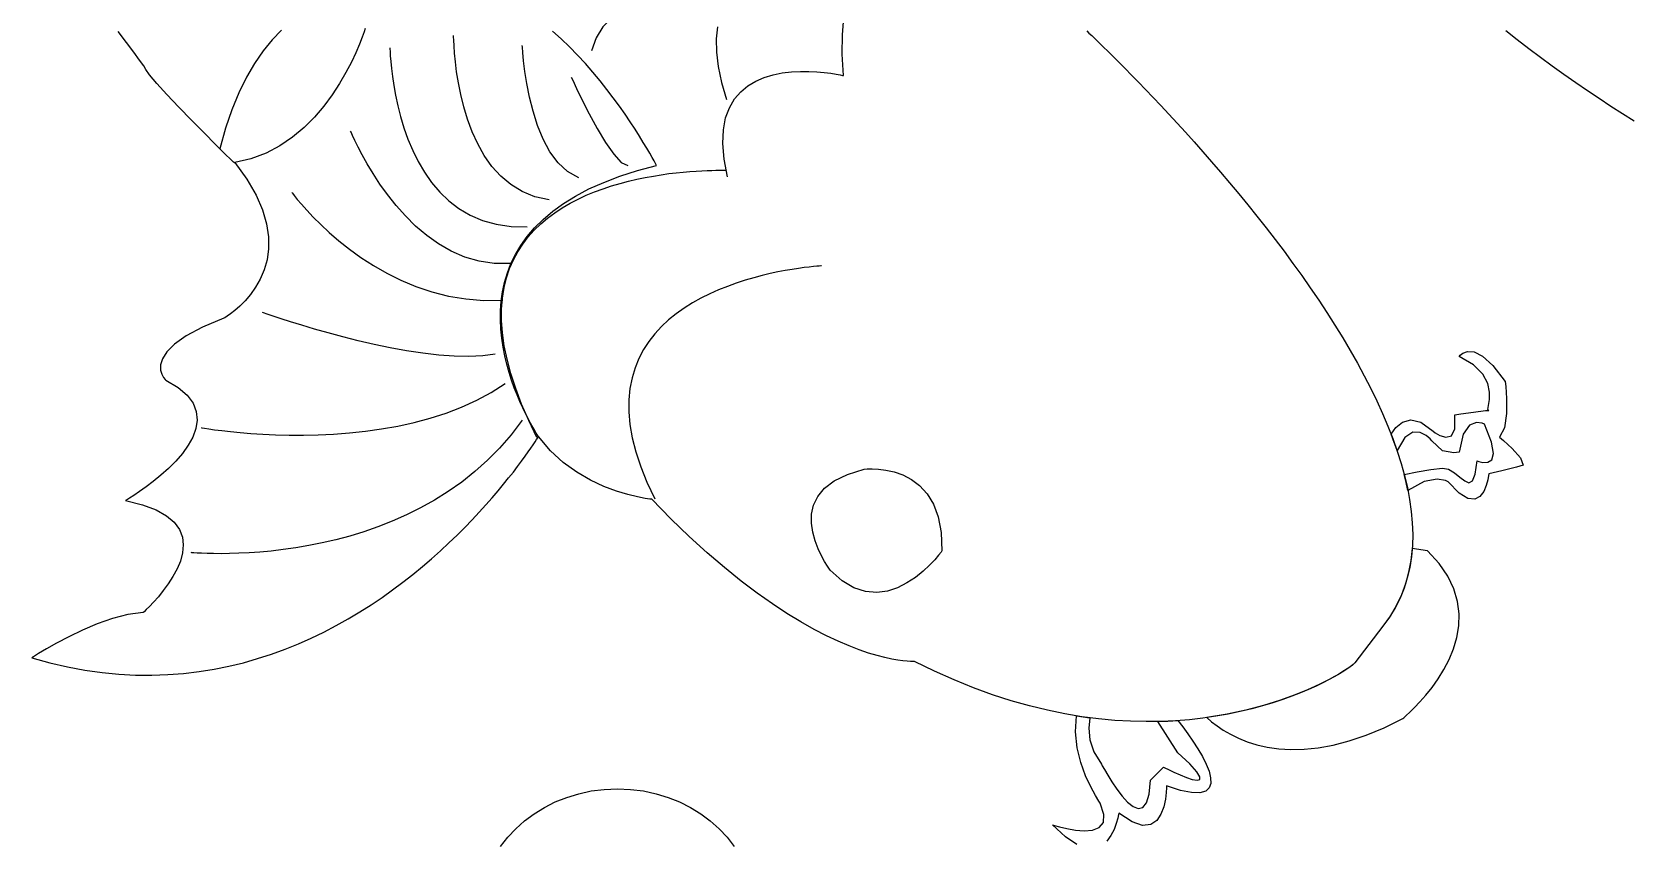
# Model space of a CAD drawing. Extents: x 40 to 170, y 25 to 272.
# Drawn here: x 74.72 to 98.24, y 102.45 to 114.38 of the extents above; entities that cross this region are included whole.
import ezdxf

# ---------------------------------------------------------------- set-up
doc = ezdxf.new("R2010")
doc.units = 0

msp = doc.modelspace()

# ---------------------------------------------------------------- linework, layer by layer
at = {"color": 250, "linetype": 'Continuous'}
for points in [[(84.9679, 114.8494), (84.945384, 114.853112), (84.881744, 114.86223), (84.782845, 114.87373), (84.654548, 114.884587), (84.502719, 114.891774), (84.333218, 114.892267), (84.151911, 114.883041), (83.964661, 114.86107), (83.77733, 114.823329), (83.595781, 114.766793), (83.42588, 114.688436), (83.273487, 114.585234), (83.144468, 114.45416), (83.044684, 114.292191), (82.98, 114.0963)], [(84.9837, 112.2382), (84.934067, 112.498916), (84.914875, 112.729678), (84.923379, 112.932226), (84.956833, 113.108299), (85.012493, 113.259638), (85.087613, 113.387981), (85.179448, 113.495068), (85.285253, 113.582639), (85.402283, 113.652433), (85.527793, 113.70619), (85.659037, 113.74565), (85.793271, 113.772552), (85.927749, 113.788636), (86.059727, 113.795641), (86.186458, 113.795306), (86.305198, 113.789373), (86.413203, 113.77958), (86.507725, 113.767666), (86.586021, 113.755371), (86.645346, 113.744436), (86.682954, 113.736599), (86.6961, 113.7336), (86.677325, 114.051435), (86.680073, 114.336787), (86.7025, 114.591342)], [(77.7138, 112.4495), (77.893548, 112.20223), (78.029316, 111.968933), (78.125192, 111.749627), (78.185262, 111.544333), (78.213613, 111.353068), (78.214333, 111.175852), (78.191509, 111.012704), (78.149227, 110.863643), (78.091575, 110.728688), (78.02264, 110.607857), (77.946508, 110.501171), (77.867267, 110.408648), (77.789003, 110.330307), (77.715805, 110.266167), (77.651758, 110.216248), (77.600951, 110.180567), (77.567469, 110.159145), (77.5554, 110.152), (77.236417, 110.017474), (76.996214, 109.888897), (76.824593, 109.767714), (76.711356, 109.655373), (76.646305, 109.553318), (76.619242, 109.462996), (76.619968, 109.385854), (76.638284, 109.323337), (76.663994, 109.276892), (76.686899, 109.247964), (76.6968, 109.238), (76.878648, 109.12939), (77.011358, 109.014693), (77.099422, 108.895276), (77.147334, 108.772505), (77.159588, 108.647748), (77.140678, 108.522371), (77.095097, 108.397743), (77.027339, 108.275228), (76.941898, 108.156196), (76.843267, 108.042012), (76.735939, 107.934044), (76.62441, 107.833658), (76.513171, 107.742222), (76.406717, 107.661103), (76.309542, 107.591667), (76.226139, 107.535282), (76.161002, 107.493314), (76.118624, 107.467131), (76.1035, 107.4581), (76.353726, 107.397696), (76.554216, 107.322951), (76.709109, 107.235879), (76.822545, 107.138491), (76.898664, 107.032801), (76.941604, 106.920821), (76.955504, 106.804563), (76.944505, 106.686041), (76.912746, 106.567266), (76.864366, 106.450251), (76.803504, 106.337009), (76.7343, 106.229552), (76.660894, 106.129893), (76.587424, 106.040045), (76.518029, 105.96202), (76.456851, 105.89783), (76.408027, 105.849488), (76.375697, 105.819008), (76.364, 105.8084), (76.138676, 105.775489), (75.909788, 105.716185), (75.683762, 105.63752), (75.467024, 105.546526), (75.266, 105.450237), (75.087116, 105.355686), (74.936798, 105.269903), (74.821472, 105.199923), (74.747564, 105.152778), (74.7215, 105.1355), (74.986667, 105.062791), (75.247825, 105.002979), (75.504929, 104.955609), (75.757935, 104.920227), (76.006797, 104.896378), (76.25147, 104.883606), (76.491909, 104.881458), (76.728068, 104.889477), (76.959903, 104.90721), (77.187368, 104.9342), (77.410418, 104.969995), (77.629008, 105.014137), (77.843092, 105.066173), (78.052626, 105.125648), (78.257565, 105.192107), (78.457863, 105.265095), (78.653475, 105.344156), (78.844356, 105.428837), (79.03046, 105.518682), (79.211743, 105.613237), (79.38816, 105.712046), (79.559665, 105.814655), (79.726212, 105.920608), (79.887758, 106.029451), (80.044257, 106.140729), (80.195663, 106.253988), (80.341931, 106.368771), (80.483016, 106.484625), (80.618874, 106.601094), (80.749459, 106.717723), (80.874725, 106.834059), (80.994628, 106.949645), (81.109122, 107.064027), (81.218162, 107.17675), (81.321704, 107.287359), (81.419701, 107.395399), (81.512109, 107.500415), (81.598883, 107.601953), (81.679977, 107.699558), (81.755346, 107.792774), (81.824945, 107.881147), (81.888729, 107.964222), (81.946653, 108.041544), (81.998671, 108.112658), (82.044739, 108.177109), (82.08481, 108.234443), (82.118841, 108.284204), (82.146786, 108.325937), (82.168599, 108.359189), (82.184236, 108.383503), (82.193652, 108.398425), (82.1968, 108.4035), (82.192839, 108.409482), (82.181492, 108.427074), (82.163567, 108.455748), (82.13987, 108.494975), (82.111206, 108.544225), (82.078382, 108.60297), (82.042205, 108.670681), (82.00348, 108.746829), (81.963015, 108.830884), (81.921614, 108.922318), (81.880085, 109.020602), (81.839234, 109.125207), (81.799867, 109.235604), (81.76279, 109.351263), (81.72881, 109.471657), (81.698732, 109.596255), (81.673364, 109.724529), (81.653511, 109.85595), (81.63998, 109.989989), (81.633577, 110.126117), (81.635109, 110.263805), (81.645381, 110.402524), (81.6652, 110.541745), (81.695372, 110.680939), (81.736703, 110.819577), (81.79, 110.95713), (81.856069, 111.093069), (81.935716, 111.226865), (82.029748, 111.357989), (82.138971, 111.485912), (82.264191, 111.610106), (82.406214, 111.73004), (82.565847, 111.845187), (82.743896, 111.955017), (82.941167, 112.059001), (83.158467, 112.156611), (83.396601, 112.247316), (83.656377, 112.330589), (83.9386, 112.4059), (83.93438, 112.41391), (83.921868, 112.43724), (83.901284, 112.474835), (83.872848, 112.525643), (83.836782, 112.58861), (83.793306, 112.662685), (83.742641, 112.746812), (83.685008, 112.83994), (83.620627, 112.941015), (83.549718, 113.048984), (83.472503, 113.162794), (83.389203, 113.281393), (83.300037, 113.403726), (83.205227, 113.528741), (83.104993, 113.655385), (82.999556, 113.782604), (82.889136, 113.909346), (82.773955, 114.034557), (82.654233, 114.157184), (82.53019, 114.276175), (82.402047, 114.390476)], [(79.640524, 114.427718), (79.623795, 114.377368), (79.595358, 114.298388), (79.554759, 114.194821), (79.501545, 114.070707), (79.435263, 113.930086), (79.355457, 113.777), (79.261674, 113.615489), (79.153461, 113.449595), (79.030364, 113.283356), (78.891928, 113.120816), (78.737701, 112.966013), (78.567228, 112.82299), (78.380055, 112.695786), (78.175728, 112.588442), (77.953795, 112.505), (77.7138, 112.4495), (77.7234, 112.4372), (77.6982, 112.4534), (77.663901, 112.487225), (77.570486, 112.579758), (77.432177, 112.71759), (77.263195, 112.887307), (77.077762, 113.0755), (76.890101, 113.268757), (76.714432, 113.453666), (76.564978, 113.616818), (76.45596, 113.744799), (76.4016, 113.8242), (76.37126, 113.874829), (76.31097, 113.960493), (76.225033, 114.076865), (76.11775, 114.219616), (75.993423, 114.384418)], [(78.403417, 114.405069), (78.266663, 114.260318), (78.134693, 114.09654), (78.008431, 113.912664), (77.888801, 113.707619), (77.776729, 113.480332), (77.673138, 113.229731), (77.578954, 112.954744), (77.4951, 112.6543)], [(79.640524, 114.427718), (79.623795, 114.377368), (79.595358, 114.298388), (79.554759, 114.194821), (79.501545, 114.070707), (79.435263, 113.930086), (79.355457, 113.777), (79.261674, 113.615489), (79.153461, 113.449595), (79.030364, 113.283356), (78.891928, 113.120816), (78.737701, 112.966013), (78.567228, 112.82299), (78.380055, 112.695786), (78.175728, 112.588442), (77.953795, 112.505), (77.7138, 112.4495)], [(82.3549, 111.9006), (82.143646, 111.945671), (81.954607, 112.021248), (81.786549, 112.123565), (81.638239, 112.248856), (81.508442, 112.393356), (81.395924, 112.553298), (81.299451, 112.724917), (81.217787, 112.904447), (81.149701, 113.088122), (81.093956, 113.272177), (81.049319, 113.452846), (81.014555, 113.626363), (80.988431, 113.788962), (80.969713, 113.936877), (80.957165, 114.066343), (80.949554, 114.173594), (80.945646, 114.254865), (80.944206, 114.306389), (80.944, 114.3244)], [(90.284535, 114.39267), (90.317103, 114.361904), (90.358152, 114.322853), (90.407314, 114.275743), (90.464221, 114.220799), (90.528506, 114.158247), (90.599799, 114.088313), (90.677734, 114.011222), (90.761941, 113.927201), (90.852053, 113.836474), (90.947702, 113.739268), (91.048519, 113.635808), (91.154137, 113.52632), (91.264188, 113.41103), (91.378303, 113.290163), (91.496114, 113.163946), (91.617253, 113.032603), (91.741353, 112.896361), (91.868044, 112.755444), (91.99696, 112.61008), (92.127732, 112.460494), (92.259992, 112.30691), (92.393371, 112.149556), (92.527502, 111.988657), (92.662017, 111.824438), (92.796547, 111.657125), (92.930725, 111.486944), (93.064183, 111.314121), (93.196551, 111.138881), (93.327463, 110.96145), (93.456551, 110.782053), (93.583445, 110.600917), (93.707779, 110.418267), (93.829183, 110.234329), (93.947291, 110.049329), (94.061733, 109.863492), (94.172142, 109.677043), (94.27815, 109.49021), (94.379388, 109.303216), (94.475489, 109.116289), (94.566084, 108.929653), (94.650806, 108.743535), (94.729286, 108.55816), (94.801157, 108.373754), (94.866049, 108.190543), (94.923596, 108.008752), (94.973429, 107.828607), (95.01518, 107.650333), (95.04848, 107.474157), (95.072963, 107.300304), (95.088259, 107.129), (95.094001, 106.960471), (95.08982, 106.794941), (95.075349, 106.632638), (95.050219, 106.473786), (95.014063, 106.318612), (94.966512, 106.16734), (94.907199, 106.020198), (94.835754, 105.87741), (94.75181, 105.739202), (94.655, 105.6058), (94.2392, 105.0616), (94.227381, 105.04914), (94.205072, 105.030313), (94.172431, 105.005706), (94.129615, 104.975911), (94.076782, 104.941516), (94.014089, 104.903112), (93.941695, 104.861287), (93.859757, 104.816632), (93.768433, 104.769736), (93.66788, 104.721188), (93.558257, 104.671578), (93.43972, 104.621496), (93.312429, 104.571532), (93.176539, 104.522274), (93.03221, 104.474313), (92.879599, 104.428238), (92.718864, 104.384638), (92.550161, 104.344104), (92.37365, 104.307225), (92.189488, 104.27459), (91.997831, 104.24679), (91.79884, 104.224412), (91.59267, 104.208049), (91.379479, 104.198288), (91.159427, 104.195719), (90.932669, 104.200932), (90.699364, 104.214517), (90.459669, 104.237063), (90.213743, 104.26916), (89.961742, 104.311398), (89.703826, 104.364365), (89.44015, 104.428652), (89.170874, 104.504848), (88.896155, 104.593542), (88.61615, 104.695325), (88.331017, 104.810786), (88.040915, 104.940515), (87.746, 105.0851), (87.738855, 105.08478), (87.717578, 105.084512), (87.682401, 105.085332), (87.63356, 105.08828), (87.571289, 105.094392), (87.495822, 105.104706), (87.407393, 105.120259), (87.306236, 105.14209), (87.192587, 105.171235), (87.066678, 105.208732), (86.928745, 105.255619), (86.779022, 105.312933), (86.617743, 105.381713), (86.445142, 105.462994), (86.261454, 105.557816), (86.066912, 105.667215), (85.861751, 105.79223), (85.646206, 105.933897), (85.420511, 106.093255), (85.184899, 106.27134), (84.939606, 106.469191), (84.684865, 106.687845), (84.420911, 106.928339), (84.147978, 107.191712), (83.8663, 107.479), (83.840994, 107.481863), (83.769679, 107.492363), (83.65926, 107.513366), (83.516643, 107.547739), (83.348732, 107.598348), (83.162434, 107.668061), (82.964652, 107.759743), (82.762293, 107.876262), (82.562261, 108.020483), (82.371462, 108.195273), (82.1968, 108.4035), (82.192839, 108.409482), (82.181492, 108.427074), (82.163567, 108.455748), (82.13987, 108.494975), (82.111206, 108.544225), (82.078382, 108.60297), (82.042205, 108.670681), (82.00348, 108.746829), (81.963015, 108.830884), (81.921614, 108.922318), (81.880085, 109.020602), (81.839234, 109.125207), (81.799867, 109.235604), (81.76279, 109.351263), (81.72881, 109.471657), (81.698732, 109.596255), (81.673364, 109.724529), (81.653511, 109.85595), (81.63998, 109.989989), (81.633577, 110.126117), (81.635109, 110.263805), (81.645381, 110.402524), (81.6652, 110.541745), (81.695372, 110.680939), (81.736703, 110.819577), (81.79, 110.95713), (81.856069, 111.093069), (81.935716, 111.226865), (82.029748, 111.357989), (82.138971, 111.485912), (82.264191, 111.610106), (82.406214, 111.73004), (82.565847, 111.845187), (82.743896, 111.955017), (82.941167, 112.059001), (83.158467, 112.156611), (83.396601, 112.247316), (83.656377, 112.330589), (83.9386, 112.4059), (83.93438, 112.41391), (83.921868, 112.43724), (83.901284, 112.474835), (83.872848, 112.525643), (83.836782, 112.58861), (83.793306, 112.662685), (83.742641, 112.746812), (83.685008, 112.83994), (83.620627, 112.941015), (83.549718, 113.048984), (83.472503, 113.162794), (83.389203, 113.281393), (83.300037, 113.403726), (83.205227, 113.528741), (83.104993, 113.655385), (82.999556, 113.782604), (82.889136, 113.909346), (82.773955, 114.034557), (82.654233, 114.157184), (82.53019, 114.276175), (82.402047, 114.390476)], [(84.836816, 114.454569), (84.8199, 114.276775), (84.823284, 114.081038), (84.848614, 113.866523), (84.897537, 113.632389), (84.9717, 113.3778)], [(96.469118, 114.397946), (96.637946, 114.26445), (96.808241, 114.133301), (96.979741, 114.004538), (97.152183, 113.878199), (97.325305, 113.754322), (97.498845, 113.632945), (97.672541, 113.514107), (97.846132, 113.397847), (98.019353, 113.284201), (98.191945, 113.173209), (98.363644, 113.064909)], [(80.0034, 114.1436), (80.003727, 114.129866), (80.005262, 114.090255), (80.008837, 114.027154), (80.015286, 113.94295), (80.02544, 113.840028), (80.040131, 113.720777), (80.060192, 113.587582), (80.086456, 113.44283), (80.119753, 113.288908), (80.160917, 113.128202), (80.210781, 112.9631), (80.270175, 112.795988), (80.339933, 112.629252), (80.420887, 112.465279), (80.513869, 112.306456), (80.619711, 112.15517), (80.739246, 112.013808), (80.873306, 111.884755), (81.022724, 111.770398), (81.188331, 111.673125), (81.370959, 111.595322), (81.571442, 111.539376), (81.790612, 111.507673), (82.0293, 111.5026)], [(82.789, 112.2262), (82.625605, 112.316004), (82.484933, 112.446316), (82.365302, 112.608835), (82.265036, 112.795264), (82.182453, 112.997302), (82.115875, 113.206652), (82.063622, 113.415014), (82.024015, 113.614089), (81.995376, 113.795578), (81.976024, 113.951183), (81.96428, 114.072604), (81.958465, 114.151543), (81.9569, 114.1797)], [(82.6805, 113.7094), (82.700696, 113.66474), (82.756323, 113.545049), (82.839937, 113.371767), (82.944094, 113.166328), (83.06135, 112.950172), (83.184263, 112.744733), (83.305388, 112.571451), (83.417281, 112.45176), (83.5125, 112.4071)], [(81.776, 110.96), (81.541827, 110.960289), (81.319205, 110.99295), (81.108259, 111.054281), (80.909116, 111.140579), (80.721903, 111.248143), (80.546747, 111.373269), (80.383774, 111.512256), (80.233111, 111.6614), (80.094885, 111.816999), (79.969222, 111.975351), (79.856249, 112.132754), (79.756092, 112.285505), (79.668879, 112.429901), (79.594735, 112.562241), (79.533788, 112.678821), (79.486165, 112.775939), (79.451991, 112.849894), (79.431394, 112.896981), (79.4245, 112.9135)], [(82.174, 108.3914), (82.05184, 108.643597), (81.94722, 108.884827), (81.859494, 109.115332), (81.788021, 109.335356), (81.732154, 109.545143), (81.691252, 109.744935), (81.66467, 109.934976), (81.651764, 110.11551), (81.651891, 110.28678), (81.664407, 110.449029), (81.688668, 110.6025), (81.72403, 110.747438), (81.769849, 110.884084), (81.825482, 111.012684), (81.890286, 111.13348), (81.963615, 111.246715), (82.044826, 111.352633), (82.133277, 111.451477), (82.228322, 111.543491), (82.329318, 111.628919), (82.435621, 111.708002), (82.546588, 111.780985), (82.661575, 111.848112), (82.779938, 111.909625), (82.901032, 111.965768), (83.024215, 112.016784), (83.148843, 112.062917), (83.274272, 112.104411), (83.399857, 112.141507), (83.524956, 112.174451), (83.648924, 112.203485), (83.771119, 112.228852), (83.890895, 112.250796), (84.007609, 112.269561), (84.120617, 112.285389), (84.229277, 112.298525), (84.332943, 112.309211), (84.430972, 112.317691), (84.52272, 112.324208), (84.607544, 112.329006), (84.6848, 112.332329), (84.753843, 112.334418), (84.814031, 112.335518), (84.864719, 112.335873), (84.905264, 112.335725), (84.935021, 112.335318), (84.953348, 112.334895), (84.9596, 112.3347)], [(78.5563, 112.0091), (78.565453, 111.996786), (78.592621, 111.9616), (78.637372, 111.906173), (78.69927, 111.833137), (78.777881, 111.745123), (78.872772, 111.644765), (78.983509, 111.534692), (79.109657, 111.417538), (79.250782, 111.295934), (79.40645, 111.172513), (79.576227, 111.049904), (79.759679, 110.930742), (79.956372, 110.817656), (80.165872, 110.71328), (80.387744, 110.620245), (80.621554, 110.541183), (80.866869, 110.478726), (81.123255, 110.435505), (81.390276, 110.414152), (81.6675, 110.4173)], [(86.3705, 110.9238), (86.362602, 110.923325), (86.33957, 110.921712), (86.302394, 110.91868), (86.252068, 110.913946), (86.189582, 110.907229), (86.115927, 110.898248), (86.032097, 110.886719), (85.939082, 110.872362), (85.837874, 110.854895), (85.729464, 110.834036), (85.614845, 110.809503), (85.495008, 110.781015), (85.370944, 110.748289), (85.243646, 110.711044), (85.114105, 110.668998), (84.983312, 110.621869), (84.85226, 110.569376), (84.721939, 110.511237), (84.593342, 110.44717), (84.467461, 110.376893), (84.345286, 110.300124), (84.227809, 110.216582), (84.116023, 110.125985), (84.010919, 110.028051), (83.913488, 109.922498), (83.824722, 109.809044), (83.745613, 109.687409), (83.677153, 109.557309), (83.620333, 109.418464), (83.576144, 109.270591), (83.545579, 109.113409), (83.529629, 108.946635), (83.529286, 108.769989), (83.545541, 108.583188), (83.579386, 108.38595), (83.631813, 108.177995), (83.703813, 107.959039), (83.796378, 107.728801), (83.9105, 107.487)], [(81.559, 109.6214), (81.372512, 109.595581), (81.169252, 109.585553), (80.95229, 109.58967), (80.724695, 109.606287), (80.489537, 109.633758), (80.249885, 109.670437), (80.00881, 109.71468), (79.769381, 109.76484), (79.534667, 109.819272), (79.307738, 109.876329), (79.091664, 109.934368), (78.889515, 109.991741), (78.704359, 110.046803), (78.539267, 110.097909), (78.397309, 110.143414), (78.281553, 110.181671), (78.19507, 110.211034), (78.140929, 110.229859), (78.1222, 110.2365)], [(94.7755, 108.4395), (94.845743, 108.538278), (94.94171, 108.617937), (95.064594, 108.652447), (95.215593, 108.615778), (95.3959, 108.4819), (95.424718, 108.461609), (95.495211, 108.422407), (95.583438, 108.3968), (95.665456, 108.417293), (95.717324, 108.516391), (95.7151, 108.7266), (95.803702, 108.739566), (95.993038, 108.7665), (96.168405, 108.789459), (96.2151, 108.7905), (96.203362, 108.805577), (96.212812, 108.861298), (96.226744, 108.949436), (96.22845, 109.061763), (96.201225, 109.19005), (96.128362, 109.32607), (95.993156, 109.461596), (95.7789, 109.5884), (95.792609, 109.60406), (95.83386, 109.635534), (95.90284, 109.65956), (95.999737, 109.65288), (96.124738, 109.592234), (96.27803, 109.45436), (96.4598, 109.216), (96.467289, 109.14408), (96.478862, 108.967472), (96.478182, 108.744904), (96.448907, 108.535104), (96.3747, 108.3968), (96.434045, 108.346934), (96.562213, 108.22925), (96.684398, 108.091616), (96.7258, 107.9819), (96.62413, 107.95353), (96.40897, 107.896804), (96.2151, 107.8543), (96.212182, 107.828921), (96.201211, 107.764752), (96.178859, 107.679741), (96.141798, 107.591839), (96.086702, 107.518995), (96.010241, 107.479159), (95.909089, 107.490282), (95.779918, 107.570312), (95.6194, 107.7372), (95.575897, 107.7552), (95.453775, 107.774325), (95.265616, 107.742263), (95.024, 107.6067), (94.997875, 107.7262), (94.968, 107.8466), (95.162459, 107.88357), (95.363607, 107.91763), (95.5342, 107.9394), (95.624218, 107.922595), (95.709748, 107.87075), (95.789296, 107.805687), (95.861362, 107.749225), (95.924453, 107.723185), (95.97707, 107.749388), (96.017718, 107.849652), (96.0449, 108.0458), (96.069775, 108.036771), (96.129265, 108.023083), (96.200666, 108.024838), (96.261273, 108.062136), (96.288384, 108.155078), (96.259294, 108.323766), (96.1513, 108.5883), (96.117678, 108.60133), (96.035537, 108.610793), (95.932967, 108.572251), (95.838058, 108.441266), (95.7789, 108.1734), (95.702463, 108.165526), (95.536204, 108.195474), (95.3747, 108.3436), (95.35268, 108.369107), (95.29287, 108.421959), (95.20465, 108.46665), (95.097396, 108.467674), (94.980487, 108.389526), (94.8633, 108.1967), (94.820975, 108.3178), (94.7755, 108.4395)], [(77.2177, 108.5361), (77.23099, 108.533808), (77.269841, 108.527488), (77.332725, 108.517974), (77.418115, 108.506098), (77.524481, 108.492695), (77.650296, 108.478598), (77.794032, 108.464639), (77.95416, 108.451654), (78.129153, 108.440474), (78.317482, 108.431934), (78.51762, 108.426866), (78.728038, 108.426105), (78.947209, 108.430484), (79.173603, 108.440836), (79.405694, 108.457994), (79.641952, 108.482793), (79.88085, 108.516065), (80.12086, 108.558644), (80.360454, 108.611364), (80.598103, 108.675057), (80.83228, 108.750557), (81.061456, 108.838698), (81.284104, 108.940314), (81.498694, 109.056236), (81.7037, 109.1873)], [(81.9569, 108.6447), (81.794443, 108.432165), (81.622804, 108.235304), (81.442968, 108.053525), (81.255917, 107.886238), (81.062637, 107.732854), (80.864109, 107.592782), (80.661319, 107.465431), (80.455249, 107.350213), (80.246884, 107.246536), (80.037207, 107.15381), (79.827201, 107.071446), (79.617851, 106.998852), (79.410139, 106.935439), (79.205051, 106.880617), (79.003569, 106.833795), (78.806677, 106.794384), (78.615358, 106.761792), (78.430597, 106.73543), (78.253378, 106.714708), (78.084682, 106.699035), (77.925496, 106.687821), (77.776801, 106.680477), (77.639582, 106.676411), (77.514823, 106.675034), (77.403507, 106.675755), (77.306617, 106.677985), (77.225138, 106.681132), (77.160053, 106.684608), (77.112346, 106.687821), (77.083, 106.690182), (77.073, 106.6911)], [(87.0016, 107.9211), (87.045266, 107.925821), (87.116869, 107.928182), (87.210811, 107.924395), (87.321494, 107.910673), (87.443319, 107.883229), (87.570687, 107.838276), (87.698, 107.772026), (87.819659, 107.680692), (87.930066, 107.560486), (88.023622, 107.407621), (88.094729, 107.21831), (88.137788, 106.988766), (88.1472, 106.7152), (88.134888, 106.69853), (88.099153, 106.653206), (88.041797, 106.586261), (87.96462, 106.504727), (87.869426, 106.415634), (87.758014, 106.326014), (87.632188, 106.2429), (87.493747, 106.173322), (87.344494, 106.124313), (87.186231, 106.102904), (87.020758, 106.116127), (86.849878, 106.171012), (86.675391, 106.274593), (86.4991, 106.4339), (86.488244, 106.448847), (86.459417, 106.491306), (86.418227, 106.557705), (86.370285, 106.644469), (86.3212, 106.748026), (86.276582, 106.864802), (86.242039, 106.991225), (86.223183, 107.123721), (86.225622, 107.258718), (86.254967, 107.392641), (86.316826, 107.521918), (86.416809, 107.642975), (86.560526, 107.75224), (86.753586, 107.84614), (87.0016, 107.9211)], [(92.0565, 104.2548), (92.125849, 104.194998), (92.20689, 104.132804), (92.299807, 104.070173), (92.404783, 104.009061), (92.522002, 103.951426), (92.651648, 103.899224), (92.793905, 103.85441), (92.948956, 103.818943), (93.116986, 103.794777), (93.298178, 103.78387), (93.492716, 103.788178), (93.700783, 103.809657), (93.922564, 103.850265), (94.158243, 103.911956), (94.408002, 103.996688), (94.672027, 104.106417), (94.9505, 104.2431), (94.963132, 104.253667), (94.998444, 104.284541), (95.052558, 104.334482), (95.121599, 104.402252), (95.20169, 104.48661), (95.288955, 104.586316), (95.379515, 104.700132), (95.469496, 104.826817), (95.555021, 104.965131), (95.632212, 105.113836), (95.697193, 105.271692), (95.746088, 105.437458), (95.77502, 105.609896), (95.780112, 105.787765), (95.757489, 105.969827), (95.703272, 106.15484), (95.613586, 106.341567), (95.484554, 106.528767), (95.3123, 106.7152), (95.0865, 106.7529), (95.066901, 106.574531), (95.034156, 106.400484), (94.987744, 106.231065), (94.927144, 106.066582), (94.851834, 105.907339), (94.761293, 105.753643), (94.655, 105.6058), (94.2392, 105.0616), (94.215425, 105.038733), (94.165294, 105.000611), (94.089444, 104.949612), (93.988512, 104.888117), (93.863134, 104.818502), (93.713947, 104.743148), (93.541589, 104.664434), (93.346696, 104.584738), (93.129906, 104.50644), (92.891854, 104.431918), (92.633177, 104.363551), (92.354514, 104.303719), (92.0565, 104.2548)], [(90.139329, 102.382891), (89.972274, 102.493284), (89.7787, 102.6732), (89.806977, 102.664328), (89.882362, 102.643075), (89.990685, 102.617483), (90.117775, 102.595594), (90.249463, 102.58545), (90.371577, 102.595094), (90.469948, 102.632569), (90.530406, 102.705917), (90.53878, 102.82318), (90.4809, 102.9924), (90.461718, 103.021669), (90.412041, 103.104261), (90.343675, 103.232357), (90.268425, 103.398138), (90.198097, 103.593782), (90.144497, 103.81147), (90.119429, 104.043383), (90.1347, 104.2817), (90.3301, 104.2529), (90.316039, 104.10022), (90.331162, 103.929438), (90.388755, 103.748886), (90.5021, 103.5669), (90.513587, 103.545524), (90.545644, 103.488061), (90.594671, 103.404506), (90.657063, 103.304852), (90.729218, 103.199097), (90.807533, 103.097235), (90.888406, 103.009261), (90.968234, 102.945171), (91.043414, 102.914959), (91.110343, 102.928621), (91.165419, 102.996151), (91.205039, 103.127546), (91.2256, 103.3328), (91.4171, 103.5243), (91.437539, 103.513859), (91.49196, 103.486869), (91.57002, 103.449831), (91.661378, 103.409248), (91.755689, 103.371621), (91.842613, 103.34345), (91.911804, 103.331238), (91.952922, 103.341485), (91.955623, 103.380694), (91.909565, 103.455365), (91.804405, 103.572), (91.6298, 103.7371), (91.3328, 104.1974), (91.483788, 104.202463), (91.6314, 104.2109)], [(91.6314, 104.2109), (91.700797, 104.119927), (91.775234, 104.017966), (91.850883, 103.908436), (91.923916, 103.794754), (91.990504, 103.680337), (92.046818, 103.568604), (92.089029, 103.462972), (92.11331, 103.36686), (92.11583, 103.283684), (92.092763, 103.216863), (92.040279, 103.169814), (91.954549, 103.145956), (91.831745, 103.148706), (91.668038, 103.181481), (91.4596, 103.2477), (91.459473, 103.220868), (91.456028, 103.150501), (91.444669, 103.051791), (91.4208, 102.93993), (91.379825, 102.830112), (91.317148, 102.73753), (91.228173, 102.677374), (91.108304, 102.664839), (90.952945, 102.715117), (90.7575, 102.8434), (90.754088, 102.823391), (90.742621, 102.770209), (90.721253, 102.694125), (90.688137, 102.605407), (90.641427, 102.514326), (90.579275, 102.43115)], [(81.637461, 102.354479), (81.742449, 102.489241), (81.860358, 102.614813), (81.990323, 102.730427), (82.131483, 102.835314), (82.282972, 102.928708), (82.443928, 103.009839), (82.613488, 103.077942), (82.790789, 103.132247), (82.974967, 103.171987), (83.165158, 103.196394), (83.3605, 103.2047)], [(83.3605, 103.2047), (83.555825, 103.196394), (83.746002, 103.171987), (83.930167, 103.132247), (84.107456, 103.077942), (84.277007, 103.009839), (84.437955, 102.928708), (84.589438, 102.835314), (84.730591, 102.730427), (84.860553, 102.614813), (84.978458, 102.489241), (85.083443, 102.354479)]]:
    msp.add_lwpolyline(points, dxfattribs=at)

doc.saveas('drawing.dxf')
